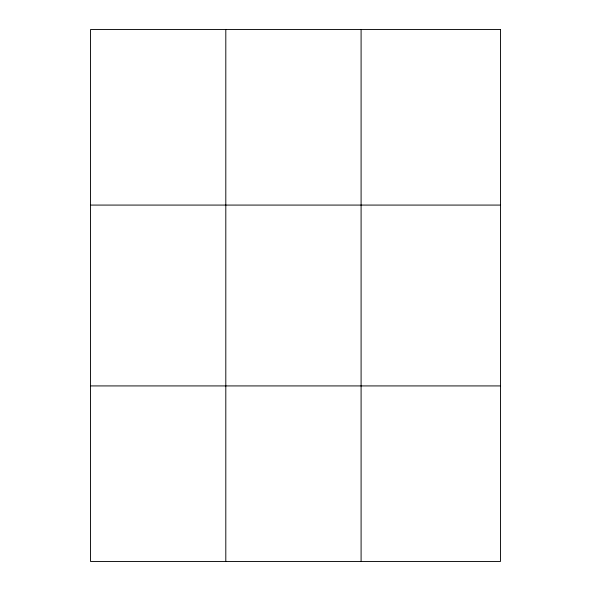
<?xml version="1.0" encoding="UTF-8"?>
<svg xmlns="http://www.w3.org/2000/svg" width="591" height="591" viewBox="0 0 591 591"><rect width="100%" height="100%" fill="white"/><g stroke="black" fill="none" stroke-linecap="round" stroke-linejoin="round"><path stroke-width="0.89" d="M225.806 29.55L225.806 561.45M361.094 29.55L361.094 561.45M90.519 205.077L500.481 205.077M90.519 385.923L500.481 385.923M500.481 29.55L500.481 561.45L90.519 561.45L90.519 29.55L500.481 29.55"/></g></svg>
